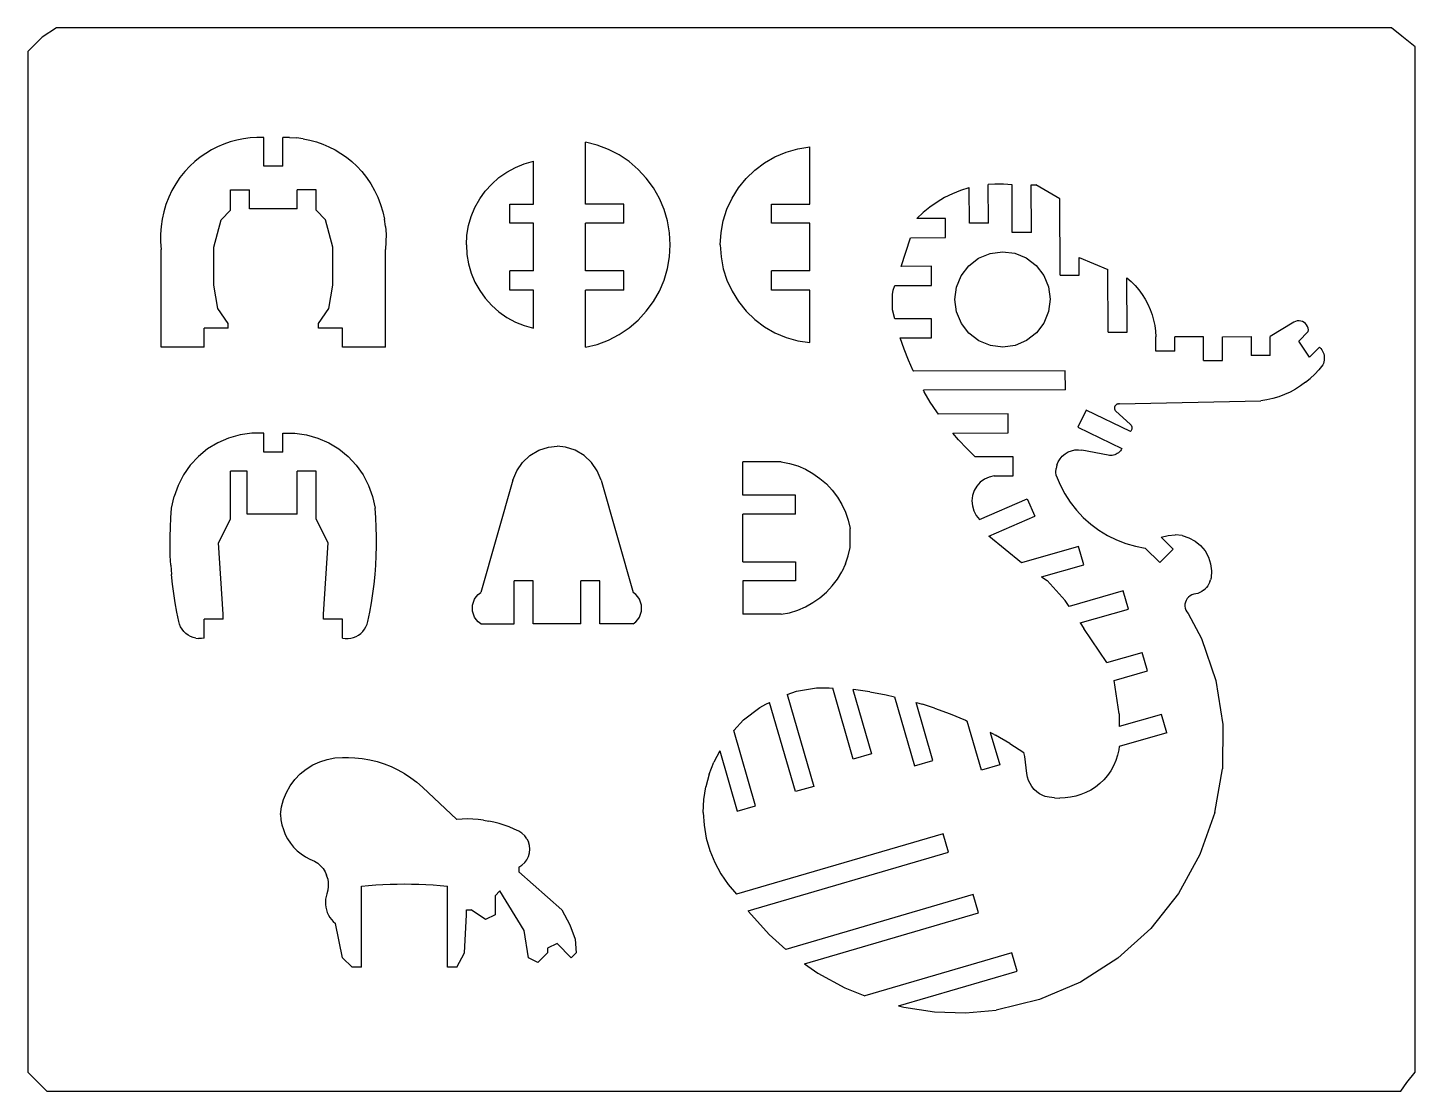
# Model space of a CAD drawing. Extents: x -304 to 304, y -467 to 467.
# Drawn here: x -304.1 to -13.1, y 8.1 to 231.1 of the extents above; entities that cross this region are included whole.
import ezdxf

# ---------------------------------------------------------------- set-up
doc = ezdxf.new("R2010")
doc.units = 0
doc.header["$MEASUREMENT"] = 0
doc.layers.get('0').update_dxf_attribs({"linetype": 'CONTINUOUS'})

msp = doc.modelspace()

# ---------------------------------------------------------------- linework, layer by layer
for p, q in [((-298.12, 231.13), (-301.12, 229.13)), ((-18.12, 231.13), (-298.12, 231.13)), ((-15.97, 229.36), (-18.12, 231.13)), ((-301.12, 229.13), (-304.12, 226.13)), ((-13.12, 227.13), (-15.97, 229.36)), ((-13.12, 12.13), (-13.12, 227.13)), ((-304.12, 226.13), (-304.12, 12.13)), ((-262.99, 206.72), (-264.3, 206.16)), ((-261.65, 207.18), (-262.99, 206.72)), ((-260.27, 207.56), (-261.65, 207.18)), ((-258.88, 207.85), (-260.27, 207.56)), ((-257.47, 208.03), (-258.88, 207.85)), ((-256.05, 208.13), (-257.47, 208.03)), ((-254.63, 208.13), (-256.05, 208.13)), ((-254.63, 202.13), (-254.63, 208.13)), ((-250.62, 202.13), (-250.62, 208.13)), ((-249.2, 208.13), (-250.62, 208.13)), ((-249.2, 208.13), (-247.78, 208.03)), ((-246.37, 207.85), (-247.78, 208.03)), ((-246.37, 207.85), (-244.98, 207.56)), ((-244.98, 207.56), (-243.6, 207.18)), ((-243.6, 207.18), (-242.26, 206.72)), ((-242.26, 206.72), (-240.95, 206.16)), ((-184.68, 206.51), (-187.12, 207.13)), ((-187.12, 194.12), (-187.12, 207.13)), ((-267.96, 203.97), (-269.07, 203.09)), ((-266.79, 204.78), (-267.96, 203.97)), ((-265.57, 205.51), (-266.79, 204.78)), ((-264.3, 206.16), (-265.57, 205.51)), ((-240.95, 206.16), (-239.68, 205.51)), ((-239.68, 205.51), (-238.46, 204.78)), ((-238.46, 204.78), (-237.29, 203.97)), ((-237.29, 203.97), (-236.18, 203.09)), ((-182.33, 205.61), (-184.68, 206.51)), ((-180.1, 204.46), (-182.33, 205.61)), ((-178.01, 203.05), (-180.1, 204.46)), ((-149.62, 202.81), (-147.42, 204.07)), ((-147.42, 204.07), (-145.08, 205.06)), ((-145.08, 205.06), (-142.64, 205.74)), ((-142.64, 205.74), (-140.12, 206.13)), ((-140.12, 194.12), (-140.12, 206.13)), ((-271.21, 200.96), (-272.2, 199.71)), ((-270.13, 202.13), (-271.21, 200.96)), ((-269.07, 203.09), (-270.13, 202.13)), ((-250.62, 202.13), (-254.63, 202.13)), ((-236.18, 203.09), (-235.12, 202.13)), ((-235.12, 202.13), (-234.04, 200.96)), ((-234.04, 200.96), (-233.05, 199.71)), ((-205.29, 199.7), (-203.63, 200.86)), ((-203.63, 200.86), (-201.85, 201.83)), ((-201.85, 201.83), (-199.98, 202.58)), ((-199.98, 202.58), (-198.03, 203.12)), ((-198.03, 194.12), (-198.03, 203.12)), ((-176.1, 201.41), (-178.01, 203.05)), ((-174.39, 199.57), (-176.1, 201.41)), ((-153.48, 199.52), (-151.65, 201.28)), ((-151.65, 201.28), (-149.62, 202.81)), ((-273.09, 198.39), (-273.88, 197.01)), ((-272.2, 199.71), (-273.09, 198.39)), ((-233.05, 199.71), (-232.16, 198.39)), ((-232.16, 198.39), (-231.37, 197.01)), ((-208.16, 196.86), (-206.81, 198.36)), ((-206.81, 198.36), (-205.29, 199.7)), ((-172.9, 197.54), (-174.39, 199.57)), ((-155.08, 197.54), (-153.48, 199.52)), ((-101.32, 198.34), (-102.67, 198.25)), ((-102.64, 190.16), (-102.67, 198.25)), ((-99.49, 198.33), (-101.32, 198.34)), ((-97.67, 198.18), (-99.49, 198.33)), ((-97.63, 188.18), (-97.67, 198.18)), ((-93.67, 198.19), (-92.67, 198.2)), ((-93.63, 188.19), (-93.67, 198.19)), ((-87.66, 195.22), (-92.67, 198.2)), ((-274.57, 195.57), (-275.14, 194.09)), ((-273.88, 197.01), (-274.57, 195.57)), ((-261.62, 192.88), (-261.62, 197.13)), ((-261.62, 197.13), (-257.62, 197.13)), ((-257.62, 193.13), (-257.62, 197.13)), ((-247.62, 193.13), (-247.62, 197.13)), ((-243.63, 197.13), (-247.62, 197.13)), ((-243.63, 192.88), (-243.63, 197.13)), ((-231.37, 197.01), (-230.68, 195.57)), ((-230.68, 195.57), (-230.11, 194.09)), ((-210.33, 193.45), (-209.34, 195.22)), ((-209.34, 195.22), (-208.16, 196.86)), ((-171.65, 195.35), (-172.9, 197.54)), ((-170.67, 193.03), (-171.65, 195.35)), ((-157.48, 193.08), (-156.42, 195.38)), ((-156.42, 195.38), (-155.08, 197.54)), ((-111.83, 195.51), (-113.4, 194.58)), ((-110.18, 196.32), (-111.83, 195.51)), ((-108.49, 197), (-110.18, 196.32)), ((-106.74, 197.54), (-108.49, 197)), ((-106.67, 197.56), (-106.74, 197.54)), ((-106.64, 190.14), (-106.67, 197.56)), ((-87.6, 179.22), (-87.66, 195.22)), ((-275.6, 192.56), (-275.95, 191.01)), ((-275.14, 194.09), (-275.6, 192.56)), ((-263.59, 190.87), (-261.62, 192.88)), ((-247.62, 193.13), (-257.62, 193.13)), ((-241.66, 190.87), (-243.63, 192.88)), ((-230.11, 194.09), (-229.65, 192.56)), ((-229.65, 192.56), (-229.3, 191.01)), ((-211.11, 191.58), (-210.33, 193.45)), ((-203.03, 190.12), (-203.03, 194.12)), ((-203.03, 194.12), (-198.03, 194.12)), ((-179.13, 194.12), (-187.12, 194.12)), ((-179.13, 190.12), (-179.13, 194.12)), ((-169.95, 190.62), (-170.67, 193.03)), ((-158.25, 190.66), (-157.48, 193.08)), ((-148.12, 190.12), (-148.12, 194.12)), ((-148.12, 194.12), (-140.12, 194.12)), ((-116.31, 192.37), (-117.63, 191.1)), ((-114.9, 193.53), (-116.31, 192.37)), ((-113.4, 194.58), (-114.9, 193.53)), ((-276.17, 189.43), (-276.28, 187.84)), ((-275.95, 191.01), (-276.17, 189.43)), ((-265.12, 185.13), (-263.59, 190.87)), ((-240.12, 185.13), (-241.66, 190.87)), ((-229.08, 189.43), (-229.3, 191.01)), ((-229.08, 189.43), (-228.97, 187.84)), ((-212.01, 187.65), (-211.67, 189.64)), ((-211.67, 189.64), (-211.11, 191.58)), ((-198.03, 190.12), (-203.03, 190.12)), ((-198.03, 180.12), (-198.03, 190.12)), ((-187.12, 180.12), (-187.12, 190.12)), ((-179.13, 190.12), (-187.12, 190.12)), ((-169.52, 188.14), (-169.95, 190.62)), ((-158.72, 188.16), (-158.25, 190.66)), ((-140.12, 190.12), (-148.12, 190.12)), ((-140.12, 180.12), (-140.12, 190.12)), ((-111.64, 191.12), (-117.63, 191.1)), ((-111.63, 187.12), (-111.64, 191.12)), ((-102.64, 190.16), (-106.64, 190.14)), ((-276.28, 187.84), (-276.26, 186.25)), ((-276.26, 186.25), (-276.12, 184.66)), ((-228.99, 186.25), (-229.12, 184.66)), ((-228.97, 187.84), (-228.99, 186.25)), ((-212.12, 185.62), (-212.01, 187.65)), ((-169.38, 185.62), (-169.52, 188.14)), ((-158.88, 185.62), (-158.72, 188.16)), ((-120.94, 181.09), (-118.97, 187.08)), ((-118.97, 187.08), (-111.63, 187.12)), ((-93.63, 188.19), (-97.63, 188.18)), ((-276.12, 164.12), (-276.12, 184.66)), ((-265.12, 177.13), (-265.12, 185.13)), ((-240.12, 177.13), (-240.12, 185.13)), ((-229.12, 164.12), (-229.12, 184.66)), ((-212.12, 185.62), (-212.01, 183.6)), ((-212.01, 183.6), (-211.67, 181.61)), ((-169.52, 183.11), (-169.38, 185.62)), ((-158.88, 185.62), (-158.72, 183.09)), ((-104.71, 182.81), (-102.31, 183.82)), ((-102.31, 183.82), (-99.72, 184.17)), ((-99.72, 184.17), (-97.13, 183.84)), ((-97.13, 183.84), (-94.71, 182.85)), ((-211.67, 181.61), (-211.11, 179.67)), ((-170.67, 178.22), (-169.95, 180.63)), ((-169.95, 180.63), (-169.52, 183.11)), ((-158.72, 183.09), (-158.25, 180.59)), ((-158.25, 180.59), (-157.48, 178.17)), ((-114.61, 181.11), (-120.94, 181.09)), ((-114.59, 177.11), (-114.61, 181.11)), ((-108.36, 179.14), (-106.78, 181.21)), ((-106.78, 181.21), (-104.71, 182.81)), ((-94.71, 182.85), (-92.64, 181.27)), ((-92.64, 181.27), (-91.04, 179.2)), ((-83.6, 179.23), (-83.61, 182.95)), ((-83.61, 182.95), (-77.6, 180.4)), ((-211.11, 179.67), (-210.33, 177.8)), ((-210.33, 177.8), (-209.34, 176.03)), ((-203.03, 176.12), (-203.03, 180.12)), ((-198.03, 180.12), (-203.03, 180.12)), ((-179.13, 180.12), (-187.12, 180.12)), ((-179.13, 176.12), (-179.13, 180.12)), ((-171.65, 175.9), (-170.67, 178.22)), ((-157.48, 178.17), (-156.42, 175.87)), ((-148.12, 176.12), (-148.12, 180.12)), ((-140.12, 180.12), (-148.12, 180.12)), ((-109.35, 176.72), (-108.36, 179.14)), ((-91.04, 179.2), (-90.03, 176.8)), ((-87.6, 179.22), (-83.6, 179.23)), ((-77.55, 167.26), (-77.6, 180.4)), ((-73.55, 167.27), (-73.6, 178.7)), ((-73.6, 178.7), (-72.7, 177.92)), ((-72.7, 177.92), (-71.87, 177.07)), ((-264.24, 172.23), (-265.12, 177.13)), ((-241.01, 172.23), (-240.12, 177.13)), ((-209.34, 176.03), (-208.16, 174.39)), ((-198.03, 176.12), (-203.03, 176.12)), ((-198.03, 168.12), (-198.03, 176.12)), ((-187.12, 164.12), (-187.12, 176.12)), ((-179.13, 176.12), (-187.12, 176.12)), ((-172.9, 173.71), (-171.65, 175.9)), ((-156.42, 175.87), (-155.08, 173.71)), ((-140.12, 176.12), (-148.12, 176.12)), ((-140.12, 165.13), (-140.12, 176.12)), ((-122.78, 175.18), (-122.59, 176.08)), ((-122.77, 171.98), (-122.78, 175.18)), ((-122.59, 176.08), (-122.26, 177.08)), ((-122.26, 177.08), (-114.59, 177.11)), ((-109.68, 174.13), (-109.35, 176.72)), ((-90.03, 176.8), (-89.68, 174.21)), ((-71.87, 177.07), (-71.1, 176.17)), ((-71.1, 176.17), (-70.4, 175.21)), ((-70.4, 175.21), (-69.77, 174.21)), ((-262.12, 169.13), (-264.24, 172.23)), ((-243.12, 169.13), (-241.01, 172.23)), ((-208.16, 174.39), (-206.81, 172.89)), ((-206.81, 172.89), (-205.29, 171.55)), ((-174.39, 171.68), (-172.9, 173.71)), ((-155.08, 173.71), (-153.48, 171.73)), ((-153.48, 171.73), (-151.65, 169.97)), ((-122.25, 170.08), (-122.77, 171.98)), ((-109.33, 171.54), (-109.68, 174.13)), ((-89.68, 174.21), (-90.01, 171.62)), ((-69.77, 174.21), (-69.21, 173.16)), ((-69.21, 173.16), (-68.73, 172.08)), ((-68.73, 172.08), (-68.33, 170.96)), ((-262.12, 168.12), (-262.12, 169.13)), ((-243.12, 168.12), (-243.12, 169.13)), ((-205.29, 171.55), (-203.63, 170.39)), ((-203.63, 170.39), (-201.85, 169.42)), ((-201.85, 169.42), (-199.98, 168.67)), ((-178.01, 168.2), (-176.1, 169.84)), ((-176.1, 169.84), (-174.39, 171.68)), ((-151.65, 169.97), (-149.62, 168.44)), ((-114.56, 170.11), (-122.25, 170.08)), ((-114.55, 166.11), (-114.56, 170.11)), ((-108.32, 169.14), (-109.33, 171.54)), ((-106.72, 167.07), (-108.32, 169.14)), ((-91, 169.2), (-92.58, 167.13)), ((-90.01, 171.62), (-91, 169.2)), ((-68.33, 170.96), (-68.01, 169.82)), ((-68.01, 169.82), (-67.77, 168.66)), ((-38.56, 169.41), (-43.55, 166.39)), ((-38.22, 169.56), (-38.56, 169.41)), ((-37.86, 169.65), (-38.22, 169.56)), ((-37.49, 169.67), (-37.86, 169.65)), ((-37.12, 169.63), (-37.49, 169.67)), ((-36.77, 169.52), (-37.12, 169.63)), ((-36.44, 169.34), (-36.77, 169.52)), ((-36.15, 169.11), (-36.44, 169.34)), ((-35.91, 168.83), (-36.15, 169.11)), ((-35.73, 168.51), (-35.91, 168.83)), ((-267.14, 164.12), (-267.14, 168.12)), ((-262.12, 168.12), (-267.14, 168.12)), ((-238.11, 168.12), (-243.12, 168.12)), ((-238.11, 164.12), (-238.11, 168.12)), ((-199.98, 168.67), (-198.03, 168.12)), ((-182.33, 165.64), (-180.1, 166.79)), ((-180.1, 166.79), (-178.01, 168.2)), ((-149.62, 168.44), (-147.42, 167.18)), ((-147.42, 167.18), (-145.08, 166.19)), ((-145.08, 166.19), (-142.64, 165.51)), ((-121.16, 166.09), (-114.55, 166.11)), ((-120.34, 163.75), (-121.16, 166.09)), ((-104.65, 165.49), (-106.72, 167.07)), ((-92.58, 167.13), (-94.65, 165.53)), ((-77.55, 167.26), (-73.55, 167.27)), ((-67.77, 168.66), (-67.62, 167.48)), ((-67.62, 167.48), (-67.55, 166.3)), ((-67.54, 163.3), (-67.55, 166.3)), ((-57.55, 166.33), (-63.55, 166.31)), ((-63.54, 163.31), (-63.55, 166.31)), ((-57.53, 161.33), (-57.55, 166.33)), ((-53.55, 166.35), (-47.55, 166.37)), ((-53.53, 161.35), (-53.55, 166.35)), ((-47.55, 166.37), (-47.53, 162.37)), ((-43.53, 162.39), (-43.55, 166.39)), ((-37.54, 165.41), (-35.55, 167.42)), ((-35.6, 168.16), (-35.73, 168.51)), ((-35.54, 167.79), (-35.6, 168.16)), ((-35.55, 167.42), (-35.54, 167.79)), ((-267.14, 164.12), (-276.12, 164.12)), ((-229.12, 164.12), (-238.11, 164.12)), ((-187.12, 164.12), (-184.68, 164.74)), ((-184.68, 164.74), (-182.33, 165.64)), ((-142.64, 165.51), (-140.12, 165.13)), ((-119.42, 161.44), (-120.34, 163.75)), ((-102.23, 164.5), (-104.65, 165.49)), ((-99.64, 164.17), (-102.23, 164.5)), ((-97.05, 164.52), (-99.64, 164.17)), ((-94.65, 165.53), (-97.05, 164.52)), ((-63.54, 163.31), (-67.54, 163.3)), ((-35.27, 162.03), (-37.54, 165.41)), ((-33.18, 164.13), (-35.27, 162.03)), ((-33.18, 164.13), (-32.95, 163.89)), ((-32.95, 163.89), (-32.75, 163.62)), ((-32.75, 163.62), (-32.57, 163.33)), ((-32.57, 163.33), (-32.43, 163.03)), ((-32.43, 163.03), (-32.32, 162.72)), ((-118.41, 159.18), (-119.42, 161.44)), ((-57.53, 161.33), (-53.53, 161.35)), ((-43.53, 162.39), (-47.53, 162.37)), ((-32.52, 160.43), (-33.33, 159.43)), ((-32.39, 160.74), (-32.52, 160.43)), ((-32.29, 161.06), (-32.39, 160.74)), ((-32.32, 162.72), (-32.24, 162.39)), ((-32.23, 161.39), (-32.29, 161.06)), ((-32.24, 162.39), (-32.2, 162.06)), ((-32.2, 161.72), (-32.23, 161.39)), ((-32.2, 162.06), (-32.2, 161.72)), ((-118.37, 159.1), (-118.41, 159.18)), ((-86.52, 159.22), (-118.37, 159.1)), ((-86.5, 155.22), (-86.52, 159.22)), ((-36.13, 156.79), (-35.14, 157.61)), ((-34.21, 158.49), (-35.14, 157.61)), ((-33.33, 159.43), (-34.21, 158.49)), ((-86.5, 155.22), (-116.29, 155.11)), ((-116.11, 154.78), (-116.29, 155.11)), ((-114.84, 152.65), (-116.11, 154.78)), ((-39.39, 154.74), (-40.56, 154.21)), ((-38.26, 155.35), (-39.39, 154.74)), ((-37.17, 156.04), (-38.26, 155.35)), ((-36.13, 156.79), (-37.17, 156.04)), ((-113.47, 150.58), (-114.84, 152.65)), ((-76.17, 151.58), (-76.19, 151.4)), ((-76.19, 151.4), (-76.18, 151.21)), ((-76.11, 151.76), (-76.17, 151.58)), ((-76.01, 151.92), (-76.11, 151.76)), ((-75.88, 152.06), (-76.01, 151.92)), ((-75.73, 152.17), (-75.88, 152.06)), ((-75.55, 152.24), (-75.73, 152.17)), ((-75.55, 152.24), (-75.37, 152.28)), ((-75.18, 152.27), (-75.37, 152.28)), ((-75.18, 152.27), (-45.51, 152.87)), ((-44.24, 153.08), (-45.51, 152.87)), ((-42.99, 153.37), (-44.24, 153.08)), ((-41.76, 153.75), (-42.99, 153.37)), ((-40.56, 154.21), (-41.76, 153.75)), ((-113.14, 150.12), (-113.47, 150.58)), ((-98.48, 150.17), (-113.14, 150.12)), ((-98.47, 146.17), (-98.48, 150.17)), ((-82.14, 150.95), (-83.88, 147.35)), ((-72.88, 146.46), (-82.14, 150.95)), ((-76.18, 151.21), (-76.12, 151.03)), ((-76.12, 151.03), (-76.03, 150.86)), ((-76.03, 150.86), (-75.9, 150.72)), ((-72.94, 147.99), (-75.9, 150.72)), ((-259.59, 145.78), (-261.99, 145.1)), ((-257.12, 146.12), (-259.59, 145.78)), ((-254.63, 146.13), (-257.12, 146.12)), ((-254.63, 142.13), (-254.63, 146.13)), ((-250.62, 142.13), (-250.62, 146.13)), ((-250.62, 146.13), (-248.13, 146.12)), ((-248.13, 146.12), (-245.66, 145.78)), ((-245.66, 145.78), (-243.26, 145.1)), ((-110.08, 146.13), (-98.47, 146.17)), ((-108.89, 144.72), (-110.08, 146.13)), ((-83.88, 147.35), (-74.65, 142.87)), ((-72.94, 147.99), (-72.83, 147.9)), ((-72.78, 146.56), (-72.88, 146.46)), ((-72.83, 147.9), (-72.74, 147.78)), ((-72.69, 146.68), (-72.78, 146.56)), ((-72.74, 147.78), (-72.66, 147.66)), ((-72.63, 146.81), (-72.69, 146.68)), ((-72.6, 147.53), (-72.66, 147.66)), ((-72.58, 146.95), (-72.63, 146.81)), ((-72.6, 147.53), (-72.57, 147.39)), ((-72.55, 147.09), (-72.58, 146.95)), ((-72.57, 147.39), (-72.55, 147.24)), ((-72.55, 147.24), (-72.55, 147.09)), ((-266.4, 142.81), (-268.33, 141.23)), ((-264.27, 144.1), (-266.4, 142.81)), ((-261.99, 145.1), (-264.27, 144.1)), ((-243.26, 145.1), (-240.98, 144.1)), ((-240.98, 144.1), (-238.85, 142.81)), ((-238.85, 142.81), (-236.92, 141.23)), ((-196.96, 142.53), (-194.94, 143.21)), ((-194.94, 143.21), (-193.12, 143.4)), ((-191.31, 143.21), (-193.12, 143.4)), ((-189.29, 142.53), (-191.31, 143.21)), ((-107.2, 142.9), (-108.89, 144.72)), ((-105.45, 141.15), (-107.2, 142.9)), ((-85.25, 142.44), (-84.52, 142.6)), ((-84.52, 142.6), (-83.78, 142.64)), ((-83.78, 142.64), (-83.04, 142.55)), ((-74.8, 142.63), (-74.97, 142.4)), ((-74.65, 142.87), (-74.8, 142.63)), ((-268.33, 141.23), (-270.03, 139.41)), ((-250.62, 142.13), (-254.63, 142.13)), ((-236.92, 141.23), (-235.22, 139.41)), ((-201.55, 138.25), (-200.34, 139.99)), ((-200.34, 139.99), (-198.79, 141.45)), ((-198.79, 141.45), (-196.96, 142.53)), ((-187.46, 141.45), (-189.29, 142.53)), ((-185.91, 139.99), (-187.46, 141.45)), ((-184.7, 138.25), (-185.91, 139.99)), ((-154.13, 133.13), (-154.13, 140.13)), ((-146.12, 140.13), (-154.13, 140.13)), ((-146.12, 140.13), (-144.37, 139.78)), ((-144.37, 139.78), (-142.65, 139.25)), ((-97.45, 141.18), (-105.45, 141.15)), ((-97.43, 137.18), (-97.45, 141.18)), ((-88.3, 139.42), (-88.02, 140.11)), ((-88.02, 140.11), (-87.63, 140.75)), ((-87.63, 140.75), (-87.15, 141.31)), ((-87.15, 141.31), (-86.58, 141.79)), ((-86.58, 141.79), (-85.94, 142.17)), ((-85.94, 142.17), (-85.25, 142.44)), ((-77.54, 141.48), (-83.04, 142.55)), ((-77.26, 141.44), (-77.54, 141.48)), ((-76.97, 141.43), (-77.26, 141.44)), ((-76.69, 141.45), (-76.97, 141.43)), ((-76.41, 141.5), (-76.69, 141.45)), ((-76.13, 141.58), (-76.41, 141.5)), ((-75.87, 141.69), (-76.13, 141.58)), ((-75.61, 141.83), (-75.87, 141.69)), ((-75.38, 142), (-75.61, 141.83)), ((-75.16, 142.18), (-75.38, 142)), ((-74.97, 142.4), (-75.16, 142.18)), ((-271.47, 137.37), (-272.61, 135.15)), ((-270.03, 139.41), (-271.47, 137.37)), ((-258.12, 138.13), (-261.62, 138.13)), ((-261.62, 128.05), (-261.62, 138.13)), ((-258.12, 129.13), (-258.12, 138.13)), ((-247.62, 129.13), (-247.62, 138.13)), ((-243.63, 138.13), (-247.62, 138.13)), ((-243.63, 128.05), (-243.63, 138.13)), ((-235.22, 139.41), (-233.78, 137.37)), ((-233.78, 137.37), (-232.64, 135.15)), ((-202.36, 136.28), (-201.55, 138.25)), ((-183.89, 136.28), (-184.7, 138.25)), ((-142.65, 139.25), (-141, 138.54)), ((-141, 138.54), (-139.44, 137.67)), ((-139.44, 137.67), (-137.97, 136.64)), ((-102.49, 136.91), (-103.47, 136.46)), ((-101.43, 137.16), (-102.49, 136.91)), ((-101.43, 137.16), (-97.43, 137.18)), ((-88.51, 137.95), (-88.46, 138.7)), ((-88.43, 137.21), (-88.51, 137.95)), ((-88.3, 139.42), (-88.46, 138.7)), ((-88.43, 137.21), (-87.62, 135.27)), ((-272.61, 135.15), (-273.45, 132.81)), ((-232.64, 135.15), (-231.8, 132.81)), ((-202.36, 136.28), (-209.12, 112.72)), ((-183.89, 136.28), (-177.12, 112.72)), ((-137.97, 136.64), (-136.62, 135.46)), ((-136.62, 135.46), (-135.39, 134.15)), ((-135.39, 134.15), (-134.31, 132.72)), ((-105.61, 134.06), (-105.96, 133.04)), ((-105.07, 135), (-105.61, 134.06)), ((-104.34, 135.81), (-105.07, 135)), ((-103.47, 136.46), (-104.34, 135.81)), ((-87.62, 135.27), (-86.63, 133.41)), ((-273.96, 130.36), (-273.45, 132.81)), ((-231.8, 132.81), (-231.29, 130.36)), ((-143.12, 133.13), (-154.13, 133.13)), ((-143.12, 129.13), (-143.12, 133.13)), ((-134.31, 132.72), (-133.39, 131.19)), ((-133.39, 131.19), (-132.62, 129.56)), ((-105.96, 133.04), (-106.09, 131.96)), ((-106.09, 131.96), (-106, 130.88)), ((-104.5, 128.04), (-94.49, 132.37)), ((-94.49, 132.37), (-92.9, 128.7)), ((-86.63, 133.41), (-85.49, 131.64)), ((-85.49, 131.64), (-84.19, 129.98)), ((-274.22, 126.39), (-274.11, 128.38)), ((-274.11, 128.38), (-273.96, 130.36)), ((-264.12, 123.13), (-261.62, 128.05)), ((-247.62, 129.13), (-258.12, 129.13)), ((-241.12, 123.13), (-243.63, 128.05)), ((-231.14, 128.38), (-231.29, 130.36)), ((-231.03, 126.39), (-231.14, 128.38)), ((-154.13, 119.13), (-154.13, 129.13)), ((-143.12, 129.13), (-154.13, 129.13)), ((-132.62, 129.56), (-132.04, 127.87)), ((-106, 130.88), (-105.7, 129.84)), ((-105.7, 129.84), (-105.19, 128.88)), ((-105.19, 128.88), (-104.5, 128.04)), ((-102.53, 124.52), (-92.9, 128.7)), ((-84.19, 129.98), (-82.75, 128.44)), ((-82.75, 128.44), (-81.17, 127.04)), ((-274.28, 124.4), (-274.22, 126.39)), ((-230.97, 124.4), (-231.03, 126.39)), ((-132.04, 127.87), (-131.62, 126.13)), ((-131.62, 122.13), (-131.62, 126.13)), ((-81.17, 127.04), (-79.48, 125.78)), ((-79.48, 125.78), (-77.68, 124.68)), ((-274.28, 122.41), (-274.28, 124.4)), ((-274.23, 120.42), (-274.28, 122.41)), ((-263.12, 108.13), (-264.12, 123.13)), ((-242.12, 108.13), (-241.12, 123.13)), ((-231.02, 120.42), (-230.97, 122.41)), ((-230.97, 122.41), (-230.97, 124.4)), ((-95.71, 118.93), (-102.53, 124.52)), ((-83.77, 122.38), (-95.71, 118.93)), ((-82.66, 118.54), (-83.77, 122.38)), ((-77.68, 124.68), (-75.79, 123.75)), ((-75.79, 123.75), (-73.83, 122.98)), ((-73.83, 122.98), (-71.8, 122.4)), ((-71.8, 122.4), (-69.74, 121.99)), ((-66.38, 124.3), (-64.96, 124.69)), ((-63.87, 121.81), (-66.38, 124.3)), ((-64.96, 124.69), (-63.48, 124.8)), ((-62.01, 124.63), (-63.48, 124.8)), ((-62.01, 124.63), (-60.6, 124.19)), ((-60.6, 124.19), (-59.3, 123.49)), ((-59.3, 123.49), (-58.16, 122.55)), ((-58.16, 122.55), (-57.21, 121.41)), ((-274.13, 118.43), (-274.23, 120.42)), ((-231.12, 118.43), (-231.02, 120.42)), ((-132.62, 118.69), (-132.04, 120.38)), ((-132.04, 120.38), (-131.62, 122.13)), ((-69.74, 121.99), (-66.69, 118.97)), ((-66.69, 118.97), (-63.87, 121.81)), ((-57.21, 121.41), (-56.5, 120.12)), ((-56.5, 120.12), (-56.04, 118.71)), ((-274.13, 118.43), (-273.98, 116.45)), ((-273.78, 114.47), (-273.98, 116.45)), ((-231.47, 114.47), (-231.27, 116.45)), ((-231.27, 116.45), (-231.12, 118.43)), ((-154.13, 119.13), (-143.12, 119.13)), ((-143.12, 119.13), (-143.12, 115.13)), ((-134.31, 115.53), (-133.39, 117.06)), ((-132.62, 118.69), (-133.39, 117.06)), ((-91.53, 115.98), (-82.66, 118.54)), ((-56.04, 118.71), (-55.86, 117.24)), ((-55.86, 117.24), (-55.96, 115.77)), ((-273.52, 112.49), (-273.78, 114.47)), ((-231.73, 112.49), (-231.47, 114.47)), ((-198.12, 115.13), (-202.12, 115.13)), ((-202.12, 106.13), (-202.12, 115.13)), ((-198.12, 106.13), (-198.12, 115.13)), ((-184.12, 115.13), (-188.12, 115.13)), ((-188.12, 106.13), (-188.12, 115.13)), ((-184.12, 106.13), (-184.12, 115.13)), ((-154.13, 115.13), (-154.13, 108.13)), ((-143.12, 115.13), (-154.13, 115.13)), ((-136.62, 112.79), (-135.39, 114.1)), ((-135.39, 114.1), (-134.31, 115.53)), ((-91.53, 115.98), (-90.35, 115.21)), ((-86.57, 111.03), (-90.35, 115.21)), ((-56.88, 113.78), (-57.18, 113.45)), ((-56.61, 114.13), (-56.88, 113.78)), ((-56.39, 114.51), (-56.61, 114.13)), ((-56.2, 114.91), (-56.39, 114.51)), ((-56.2, 114.91), (-56.06, 115.34)), ((-55.96, 115.77), (-56.06, 115.34)), ((-273.22, 110.53), (-273.52, 112.49)), ((-232.03, 110.53), (-231.73, 112.49)), ((-210.82, 110.07), (-210.67, 110.69)), ((-210.67, 110.69), (-210.41, 111.29)), ((-210.41, 111.29), (-210.06, 111.83)), ((-210.06, 111.83), (-209.63, 112.31)), ((-209.63, 112.31), (-209.12, 112.72)), ((-176.62, 112.31), (-177.12, 112.72)), ((-176.19, 111.83), (-176.62, 112.31)), ((-175.84, 111.29), (-176.19, 111.83)), ((-175.58, 110.69), (-175.84, 111.29)), ((-175.43, 110.07), (-175.58, 110.69)), ((-141, 109.71), (-139.44, 110.58)), ((-139.44, 110.58), (-137.97, 111.61)), ((-137.97, 111.61), (-136.62, 112.79)), ((-85.72, 109.8), (-86.57, 111.03)), ((-74.39, 113.07), (-85.72, 109.8)), ((-73.28, 109.23), (-74.39, 113.07)), ((-61.33, 110.66), (-61.42, 110.24)), ((-61.18, 111.06), (-61.33, 110.66)), ((-60.96, 111.42), (-61.18, 111.06)), ((-60.67, 111.74), (-60.96, 111.42)), ((-60.33, 112), (-60.67, 111.74)), ((-59.96, 112.2), (-60.33, 112)), ((-59.55, 112.33), (-59.96, 112.2)), ((-59.11, 112.4), (-59.55, 112.33)), ((-58.69, 112.53), (-59.11, 112.4)), ((-58.28, 112.7), (-58.69, 112.53)), ((-57.89, 112.91), (-58.28, 112.7)), ((-57.52, 113.16), (-57.89, 112.91)), ((-57.52, 113.16), (-57.18, 113.45)), ((-272.86, 108.57), (-273.22, 110.53)), ((-272.46, 106.62), (-272.86, 108.57)), ((-263.12, 107.13), (-263.12, 108.13)), ((-242.12, 107.13), (-242.12, 108.13)), ((-232.79, 106.62), (-232.39, 108.57)), ((-232.39, 108.57), (-232.03, 110.53)), ((-210.87, 109.42), (-210.82, 110.07)), ((-210.82, 108.78), (-210.87, 109.42)), ((-210.67, 108.15), (-210.82, 108.78)), ((-210.41, 107.56), (-210.67, 108.15)), ((-175.84, 107.56), (-175.58, 108.15)), ((-175.58, 108.15), (-175.43, 108.78)), ((-175.37, 109.42), (-175.43, 110.07)), ((-175.43, 108.78), (-175.37, 109.42)), ((-146.12, 108.13), (-154.13, 108.13)), ((-146.12, 108.13), (-144.37, 108.47)), ((-144.37, 108.47), (-142.65, 109)), ((-142.65, 109), (-141, 109.71)), ((-83.39, 106.31), (-73.28, 109.23)), ((-61.42, 110.24), (-61.42, 109.82)), ((-61.42, 109.82), (-61.35, 109.4)), ((-61.35, 109.4), (-61.21, 108.99)), ((-61.21, 108.99), (-61, 108.62)), ((-61, 108.62), (-60.72, 108.3)), ((-60.72, 108.3), (-57.94, 103.09)), ((-272.29, 106.05), (-272.46, 106.62)), ((-272.06, 105.52), (-272.29, 106.05)), ((-271.76, 105.01), (-272.06, 105.52)), ((-271.39, 104.55), (-271.76, 105.01)), ((-263.12, 107.13), (-267.12, 107.13)), ((-267.12, 103.13), (-267.12, 107.13)), ((-238.12, 107.13), (-242.12, 107.13)), ((-238.12, 103.13), (-238.12, 107.13)), ((-233.86, 104.55), (-233.49, 105.01)), ((-233.49, 105.01), (-233.19, 105.52)), ((-233.19, 105.52), (-232.96, 106.05)), ((-232.96, 106.05), (-232.79, 106.62)), ((-210.06, 107.01), (-210.41, 107.56)), ((-209.63, 106.53), (-210.06, 107.01)), ((-209.12, 106.13), (-209.63, 106.53)), ((-209.12, 106.13), (-202.12, 106.13)), ((-188.12, 106.13), (-198.12, 106.13)), ((-177.12, 106.13), (-184.12, 106.13)), ((-177.12, 106.13), (-176.62, 106.53)), ((-176.62, 106.53), (-176.19, 107.01)), ((-176.19, 107.01), (-175.84, 107.56)), ((-83.39, 106.31), (-82.61, 105.18)), ((-77.78, 98), (-82.61, 105.18)), ((-270.97, 104.14), (-271.39, 104.55)), ((-270.5, 103.79), (-270.97, 104.14)), ((-269.99, 103.5), (-270.5, 103.79)), ((-269.45, 103.28), (-269.99, 103.5)), ((-268.88, 103.13), (-269.45, 103.28)), ((-268.88, 103.13), (-268.3, 103.05)), ((-267.71, 103.05), (-268.3, 103.05)), ((-267.12, 103.13), (-267.71, 103.05)), ((-238.12, 103.13), (-237.54, 103.05)), ((-237.54, 103.05), (-236.95, 103.05)), ((-236.95, 103.05), (-236.37, 103.13)), ((-236.37, 103.13), (-235.8, 103.28)), ((-235.8, 103.28), (-235.26, 103.5)), ((-235.26, 103.5), (-234.75, 103.79)), ((-234.75, 103.79), (-234.28, 104.14)), ((-234.28, 104.14), (-233.86, 104.55)), ((-57.94, 103.09), (-54.97, 94.25)), ((-77.78, 98), (-70.38, 100.13)), ((-69.27, 96.29), (-70.38, 100.13)), ((-76.3, 94.26), (-69.27, 96.29)), ((-75.24, 87.27), (-76.3, 94.26)), ((-54.97, 94.25), (-53.5, 85.04)), ((-144.85, 91.32), (-142.87, 91.99)), ((-144.85, 91.32), (-139.29, 72.06)), ((-142.87, 91.99), (-138.69, 92.7)), ((-138.69, 92.7), (-136.04, 92.72)), ((-136.04, 92.72), (-135.29, 92.67)), ((-131, 77.78), (-135.29, 92.67)), ((-131.05, 92.39), (-127.15, 78.89)), ((-131.05, 92.39), (-130.97, 92.38)), ((-127.51, 91.89), (-130.97, 92.38)), ((-127.51, 91.89), (-124.07, 91.25)), ((-124.07, 91.25), (-122.31, 90.84)), ((-122.31, 90.84), (-118.13, 76.38)), ((-153.98, 86), (-150.62, 88.6)), ((-150.62, 88.6), (-149.33, 89.3)), ((-149.33, 89.3), (-148.54, 89.67)), ((-143.13, 70.95), (-148.54, 89.67)), ((-114.29, 77.49), (-117.8, 89.65)), ((-117.8, 89.65), (-116.46, 89.27)), ((-113.96, 88.47), (-116.46, 89.27)), ((-113.96, 88.47), (-110.68, 87.26)), ((-156.06, 83.76), (-153.98, 86)), ((-110.68, 87.26), (-107.45, 85.91)), ((-107.45, 85.91), (-107.1, 85.75)), ((-104.13, 75.44), (-107.1, 85.75)), ((-75.24, 87.27), (-75.21, 84.58)), ((-66.33, 87.15), (-75.21, 84.58)), ((-65.22, 83.3), (-66.33, 87.15)), ((-53.5, 85.04), (-53.56, 75.72)), ((-151.49, 67.94), (-156.06, 83.76)), ((-101.46, 82.95), (-102.25, 83.35)), ((-102.25, 83.35), (-100.28, 76.55)), ((-101.46, 82.95), (-101.19, 82.81)), ((-98.16, 81.06), (-101.19, 82.81)), ((-65.22, 83.3), (-75.21, 80.42)), ((-159, 79.53), (-160.24, 77.12)), ((-159, 79.53), (-155.33, 66.83)), ((-127.15, 78.89), (-131, 77.78)), ((-98.16, 81.06), (-95.21, 79.19)), ((-95, 78.29), (-95.21, 79.19)), ((-75.55, 78.57), (-75.92, 77.45)), ((-75.29, 79.73), (-75.55, 78.57)), ((-75.21, 80.42), (-75.29, 79.73)), ((-246.97, 74.67), (-245.72, 75.69)), ((-245.72, 75.69), (-244.34, 76.55)), ((-244.34, 76.55), (-242.87, 77.23)), ((-242.87, 77.23), (-241.33, 77.72)), ((-241.33, 77.72), (-239.74, 78.02)), ((-239.74, 78.02), (-238.12, 78.13)), ((-238.12, 78.13), (-236.84, 78.13)), ((-236.84, 78.13), (-235.52, 78.07)), ((-235.52, 78.07), (-233.96, 77.9)), ((-233.96, 77.9), (-232.4, 77.63)), ((-232.4, 77.63), (-230.87, 77.25)), ((-230.87, 77.25), (-229.37, 76.77)), ((-229.37, 76.77), (-227.9, 76.19)), ((-227.9, 76.19), (-226.48, 75.51)), ((-161.22, 74.6), (-160.24, 77.12)), ((-118.13, 76.38), (-114.29, 77.49)), ((-100.28, 76.55), (-104.13, 75.44)), ((-94.59, 74.74), (-95, 78.29)), ((-76.4, 76.36), (-76.97, 75.33)), ((-75.92, 77.45), (-76.4, 76.36)), ((-55.17, 66.54), (-53.56, 75.72)), ((-249.06, 72.2), (-248.09, 73.5)), ((-248.09, 73.5), (-246.97, 74.67)), ((-226.48, 75.51), (-225.11, 74.73)), ((-225.11, 74.73), (-223.79, 73.87)), ((-223.79, 73.87), (-222.53, 72.91)), ((-222.53, 72.91), (-221.34, 71.88)), ((-161.22, 74.6), (-161.92, 71.98)), ((-94.46, 74.01), (-94.59, 74.74)), ((-94.23, 73.3), (-94.46, 74.01)), ((-93.92, 72.63), (-94.23, 73.3)), ((-78.41, 73.45), (-79.26, 72.63)), ((-77.65, 74.36), (-78.41, 73.45)), ((-76.97, 75.33), (-77.65, 74.36)), ((-250.47, 69.29), (-249.85, 70.79)), ((-249.85, 70.79), (-249.06, 72.2)), ((-221.34, 71.88), (-214.12, 65.13)), ((-162.33, 69.3), (-161.92, 71.98)), ((-139.29, 72.06), (-143.13, 70.95)), ((-93.53, 72.01), (-93.92, 72.63)), ((-93.05, 71.43), (-93.53, 72.01)), ((-92.51, 70.93), (-93.05, 71.43)), ((-91.91, 70.49), (-92.51, 70.93)), ((-91.26, 70.14), (-91.91, 70.49)), ((-90.71, 69.92), (-91.26, 70.14)), ((-89.92, 69.76), (-90.71, 69.92)), ((-84.32, 70.01), (-85.42, 69.78)), ((-83.24, 70.34), (-84.32, 70.01)), ((-82.19, 70.75), (-83.24, 70.34)), ((-81.18, 71.24), (-82.19, 70.75)), ((-80.18, 71.89), (-81.18, 71.24)), ((-79.26, 72.63), (-80.18, 71.89)), ((-251.12, 66.13), (-250.9, 67.73)), ((-250.9, 67.73), (-250.47, 69.29)), ((-162.45, 66.59), (-162.33, 69.3)), ((-155.33, 66.83), (-151.49, 67.94)), ((-88.8, 69.63), (-89.92, 69.76)), ((-88.8, 69.63), (-87.67, 69.59)), ((-86.54, 69.64), (-87.67, 69.59)), ((-85.42, 69.78), (-86.54, 69.64)), ((-251.12, 66.13), (-251.03, 65.06)), ((-251.03, 65.06), (-250.83, 64.01)), ((-213.01, 65.2), (-214.12, 65.13)), ((-211.89, 65.22), (-213.01, 65.2)), ((-210.78, 65.19), (-211.89, 65.22)), ((-209.66, 65.11), (-210.78, 65.19)), ((-208.55, 64.98), (-209.66, 65.11)), ((-208.55, 64.98), (-207.45, 64.79)), ((-206.36, 64.56), (-207.45, 64.79)), ((-205.28, 64.27), (-206.36, 64.56)), ((-204.21, 63.93), (-205.28, 64.27)), ((-162.45, 66.59), (-162.28, 63.89)), ((-55.17, 66.54), (-58.27, 57.74)), ((-250.83, 64.01), (-250.52, 62.98)), ((-250.52, 62.98), (-250.12, 61.99)), ((-250.12, 61.99), (-249.62, 61.05)), ((-203.16, 63.55), (-204.21, 63.93)), ((-202.13, 63.11), (-203.16, 63.55)), ((-201.12, 62.63), (-202.13, 63.11)), ((-200.47, 62.22), (-201.12, 62.63)), ((-199.9, 61.7), (-200.47, 62.22)), ((-199.44, 61.08), (-199.9, 61.7)), ((-162.28, 63.89), (-161.82, 61.22)), ((-161.82, 61.22), (-161.07, 58.61)), ((-112.14, 62.12), (-155.47, 49.43)), ((-111.02, 58.28), (-112.14, 62.12)), ((-249.62, 61.05), (-249.03, 60.15)), ((-249.03, 60.15), (-248.36, 59.32)), ((-248.36, 59.32), (-247.61, 58.56)), ((-247.61, 58.56), (-246.78, 57.88)), ((-199.44, 61.08), (-199.1, 60.39)), ((-198.89, 59.65), (-199.1, 60.39)), ((-198.82, 58.88), (-198.89, 59.65)), ((-198.89, 58.11), (-198.82, 58.88)), ((-161.07, 58.61), (-160.05, 56.1)), ((-153.05, 45.97), (-111.02, 58.28)), ((-246.78, 57.88), (-245.9, 57.28)), ((-245.9, 57.28), (-244.96, 56.77)), ((-244.96, 56.77), (-243.97, 56.36)), ((-243.97, 56.36), (-243.31, 55.92)), ((-242.72, 55.4), (-243.31, 55.92)), ((-242.72, 55.4), (-242.2, 54.8)), ((-201.12, 55.13), (-200.47, 55.54)), ((-200.47, 55.54), (-199.9, 56.06)), ((-199.9, 56.06), (-199.44, 56.68)), ((-199.44, 56.68), (-199.1, 57.37)), ((-199.1, 57.37), (-198.89, 58.11)), ((-160.05, 56.1), (-158.77, 53.72)), ((-58.27, 57.74), (-62.78, 49.58)), ((-242.2, 54.8), (-241.77, 54.13)), ((-241.77, 54.13), (-241.44, 53.41)), ((-241.22, 52.65), (-241.44, 53.41)), ((-241.22, 52.65), (-241.1, 51.87)), ((-201.12, 55.13), (-201.12, 54.13)), ((-201.12, 54.13), (-192.12, 46.13)), ((-158.77, 53.72), (-157.23, 51.49)), ((-241.4, 49.53), (-241.56, 48.98)), ((-241.19, 50.29), (-241.4, 49.53)), ((-241.09, 51.08), (-241.19, 50.29)), ((-241.1, 51.87), (-241.09, 51.08)), ((-234.12, 51.13), (-232.63, 51.27)), ((-234.12, 34.13), (-234.12, 51.13)), ((-232.63, 51.27), (-231.13, 51.38)), ((-231.13, 51.38), (-229.63, 51.47)), ((-229.63, 51.47), (-228.13, 51.54)), ((-228.13, 51.54), (-226.63, 51.57)), ((-226.63, 51.57), (-225.12, 51.59)), ((-225.12, 51.59), (-223.62, 51.57)), ((-223.62, 51.57), (-222.12, 51.54)), ((-222.12, 51.54), (-220.62, 51.47)), ((-220.62, 51.47), (-219.12, 51.38)), ((-219.12, 51.38), (-217.62, 51.27)), ((-217.62, 51.27), (-216.12, 51.13)), ((-216.12, 34.13), (-216.12, 51.13)), ((-205.12, 50.13), (-206.12, 49.13)), ((-200.03, 41.83), (-205.12, 50.13)), ((-157.23, 51.49), (-155.47, 49.43)), ((-62.78, 49.58), (-68.57, 42.27)), ((-241.67, 48.41), (-241.71, 47.84)), ((-241.71, 47.84), (-241.7, 47.27)), ((-241.7, 47.27), (-241.63, 46.7)), ((-241.56, 48.98), (-241.67, 48.41)), ((-241.63, 46.7), (-241.49, 46.14)), ((-206.12, 49.13), (-206.12, 45.13)), ((-105.87, 49.37), (-145.15, 37.86)), ((-104.74, 45.53), (-105.87, 49.37)), ((-241.49, 46.14), (-241.31, 45.6)), ((-241.31, 45.6), (-241.06, 45.08)), ((-241.06, 45.08), (-240.77, 44.59)), ((-240.77, 44.59), (-240.43, 44.13)), ((-240.43, 44.13), (-240.04, 43.71)), ((-240.04, 43.71), (-239.61, 43.33)), ((-212.56, 37.17), (-212.12, 45.13)), ((-212.12, 46.13), (-211.12, 46.13)), ((-212.12, 45.13), (-212.12, 46.13)), ((-208.12, 44.13), (-211.12, 46.13)), ((-206.12, 45.13), (-208.12, 44.13)), ((-192.12, 46.13), (-190.43, 43.03)), ((-153.05, 45.97), (-152.95, 45.82)), ((-152.95, 45.82), (-148.63, 40.96)), ((-141.22, 34.85), (-104.74, 45.53)), ((-238.12, 36.13), (-239.61, 43.33)), ((-199.12, 36.13), (-200.03, 41.83)), ((-190.43, 43.03), (-189.32, 40.03)), ((-148.63, 40.96), (-145.15, 37.86)), ((-68.57, 42.27), (-75.5, 36.03)), ((-193.12, 39.13), (-195.12, 38.13)), ((-195.12, 38.13), (-195.12, 37.13)), ((-190.12, 36.13), (-193.12, 39.13)), ((-189.32, 40.03), (-189.12, 37.13)), ((-236.12, 34.13), (-238.12, 36.13)), ((-214.12, 34.13), (-212.56, 37.17)), ((-197.12, 35.13), (-199.12, 36.13)), ((-195.12, 37.13), (-197.12, 35.13)), ((-189.12, 37.13), (-190.12, 36.13)), ((-97.75, 37.16), (-128.53, 28.15)), ((-96.62, 33.32), (-97.75, 37.16)), ((-75.5, 36.03), (-83.35, 31.01)), ((-234.12, 34.13), (-236.12, 34.13)), ((-214.12, 34.13), (-216.12, 34.13)), ((-141.22, 34.85), (-138.45, 32.9)), ((-138.45, 32.9), (-132.73, 29.82)), ((-121.52, 26.03), (-96.62, 33.32)), ((-132.73, 29.82), (-128.53, 28.15)), ((-83.35, 31.01), (-91.93, 27.35)), ((-91.93, 27.35), (-101, 25.16)), ((-121.52, 26.03), (-120.41, 25.73)), ((-120.41, 25.73), (-113.97, 24.79)), ((-113.97, 24.79), (-107.47, 24.6)), ((-107.47, 24.6), (-101, 25.16)), ((-304.12, 12.13), (-300.12, 8.13)), ((-14.89, 9.97), (-13.12, 12.13)), ((-16.12, 8.13), (-14.89, 9.97)), ((-300.12, 8.13), (-16.12, 8.13))]:
    msp.add_line(p, q)

doc.saveas('drawing.dxf')
